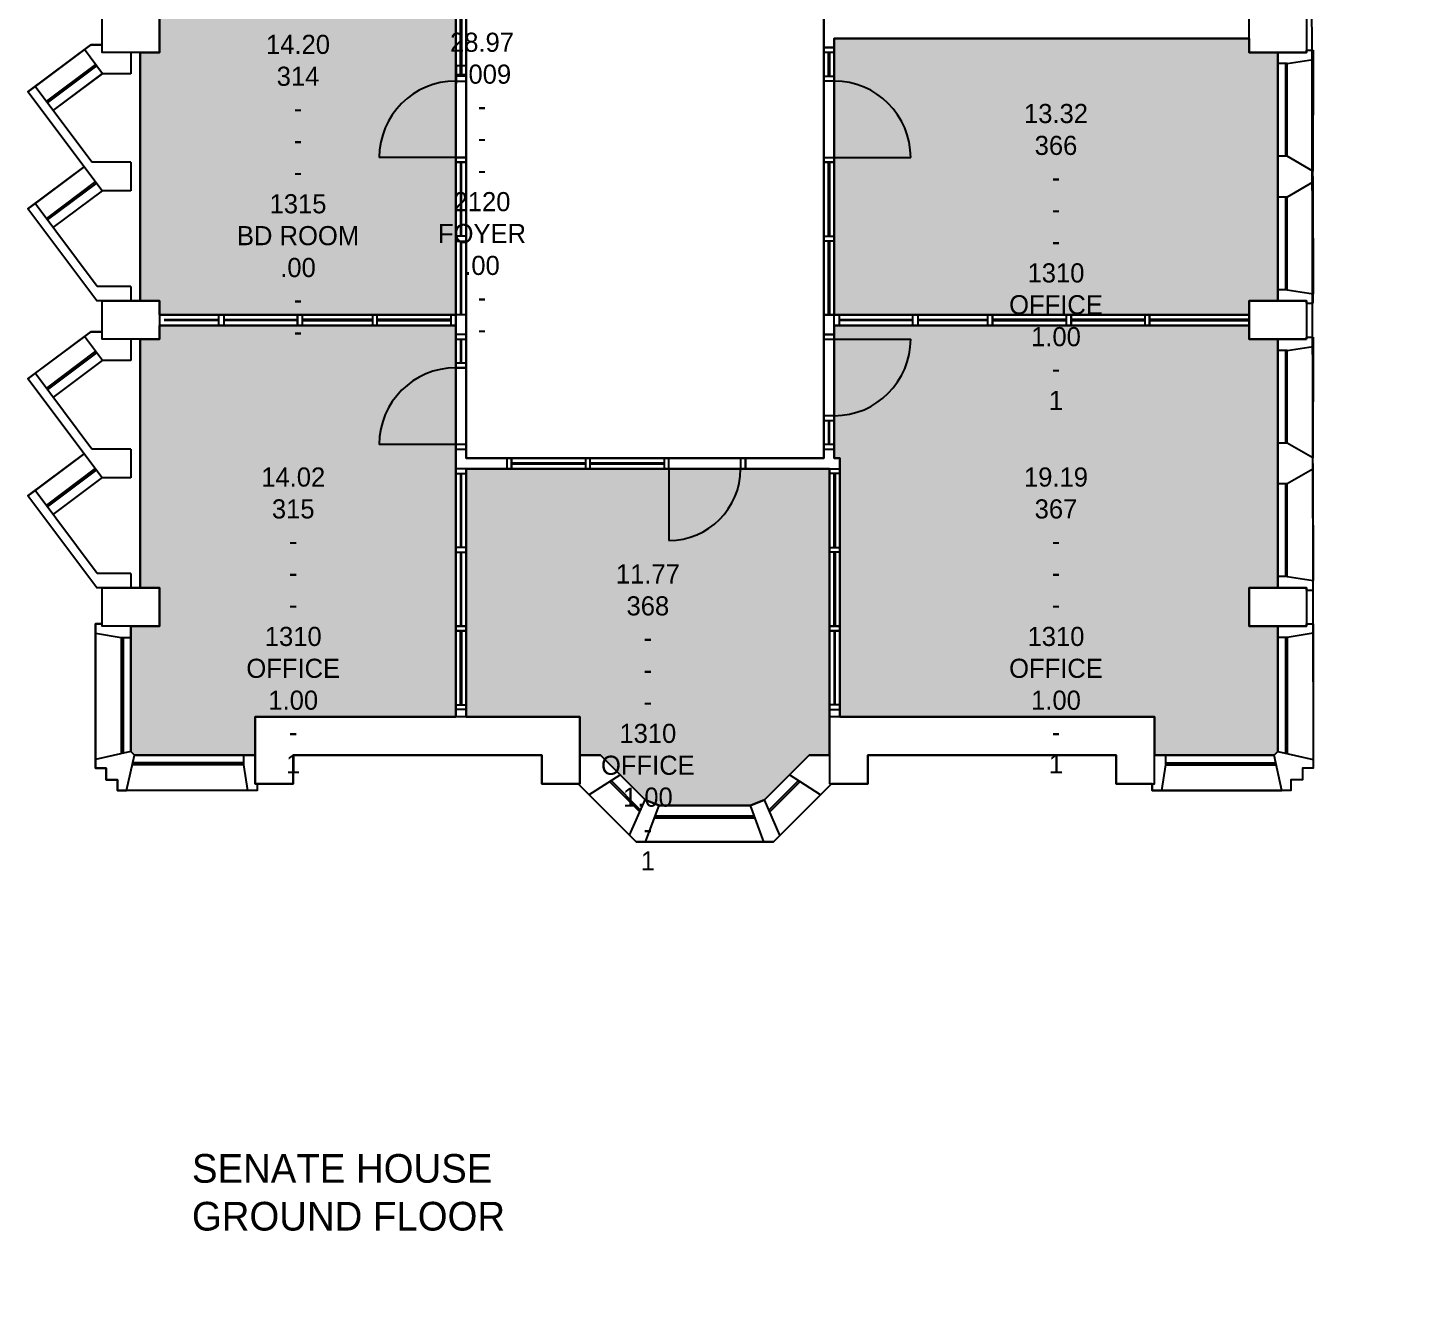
# Model space of a CAD drawing. Header units: millimetres. Extents: x -48614 to 110435, y -11020 to 74943.
# Drawn here: x -48603 to -33966, y -9509 to 3836 of the extents above; entities that cross this region are included whole.
import ezdxf

# ---------------------------------------------------------------- set-up
doc = ezdxf.new("R2010")
doc.units = ezdxf.units.MM
for name, color, linetype in [('COLUMNS_P5', 5, 'Continuous'), ('DR', 8, 'Continuous'), ('GROS$', 1, 'Continuous'), ('HL-TMP', 7, 'Continuous'), ('RM$', 5, 'Continuous'), ('RM$TXT', 5, 'Continuous'), ('TEXT', 2, 'Continuous'), ('WA', 6, 'Continuous'), ('WA_EXT', 7, 'Continuous'), ('WN', 4, 'Continuous')]:
    doc.layers.add(name, color=color, linetype=linetype)

msp = doc.modelspace()

# ---------------------------------------------------------------- hatches: boundary and pattern name
at = {"layer": 'HL-TMP', "true_color": 0xffff00}
h = msp.add_hatch(color=2, dxfattribs=at)
h.paths.add_polyline_path([(45472, 30581), (45172, 30581), (45172, 30736), (40782, 30736), (40782, 29416), (40782, 27836), (45172, 27836), (45172, 27981), (45472, 27981)], flags=0)
h.paths.add_polyline_path([(45372, 53226), (40782, 53226), (40782, 50416), (40782, 50336), (45372, 50336), (45372, 51581), (45172, 51581), (45172, 51981), (45372, 51981)], flags=0)
h.paths.add_polyline_path([(45372, 57581), (45172, 57581), (45172, 57726), (40782, 57726), (40782, 56416), (40782, 53336), (45372, 53336), (45372, 54581), (45172, 54581), (45172, 54981), (45372, 54981)], flags=0)
h.paths.add_polyline_path([(22872, -5409), (22772, -5409), (22772, -5019), (22872, -5019), (22872, -4793), (19412, -4793), (18362, -4793), (18362, -5563), (18362, -9499), (22762, -9499), (22762, -8419), (22772, -8419), (22772, -8019), (22872, -8019)], flags=0)
h.paths.add_polyline_path([(38062, 9871), (33772, 9871), (33772, 8081), (33472, 8081), (33472, 6981), (33772, 6981), (33772, 6581), (33473, 6581), (33473, 5336), (36875, 5336), (36875, 5226), (33473, 5226), (33473, 3981), (33772, 3981), (33772, 3581), (33473, 3581), (33473, 981), (33772, 981), (33772, 836), (38062, 836), (38062, 6188)], flags=0)
h.paths.add_polyline_path([(37907, -274), (37907, 726), (33772, 726), (33772, 581), (33472, 581), (33473, -2019), (33772, -2019), (33772, -2419), (33472, -2419), (33473, -3730), (33512, -3769), (34762, -3769), (34762, -3369), (37907, -3369)], flags=0)
h.paths.add_polyline_path([(40917, 726), (38997, 726), (38017, 726), (38017, -274), (38017, -3369), (38162, -3369), (38162, -3769), (38376, -3769), (38843, -4235), (38989, -4296), (39945, -4296), (40092, -4235), (40558, -3769), (40772, -3769), (40772, -3369), (40917, -3369), (40917, -1124)], flags=0)
h.paths.add_polyline_path([(45372, 581), (45172, 581), (45172, 726), (41027, 726), (41027, -1124), (41027, -3369), (44172, -3369), (44172, -3769), (45433, -3769), (45472, -3730), (45472, -2419), (45172, -2419), (45172, -2019), (45372, -2019)], flags=0)
h.paths.add_polyline_path([(45372, 21581), (45172, 21581), (45172, 21981), (45372, 21981), (45372, 23336), (45272, 23336), (45272, 23226), (43072, 23226), (43072, 23336), (45372, 23336), (45372, 24581), (45172, 24581), (45172, 24981), (45372, 24981), (45372, 27581), (45172, 27581), (45172, 27746), (40782, 27746), (40782, 11416), (40782, 836), (45172, 836), (45172, 981), (45372, 981), (45372, 3581), (45172, 3581), (45172, 3981), (45372, 3981), (45372, 5226), (43172, 5226), (43172, 5336), (45372, 5336), (45372, 6581), (45172, 6581), (45172, 6981), (45372, 6981), (45372, 9581), (45172, 9581), (45172, 9726), (43172, 9726), (43172, 9836), (45172, 9836), (45172, 9981), (45372, 9981), (45372, 12581), (45172, 12581), (45172, 12981), (45372, 12981), (45372, 14336), (45272, 14336), (45272, 14226), (43072, 14226), (43072, 14336), (45372, 14336), (45372, 15581), (45172, 15581), (45172, 15981), (45372, 15981), (45372, 18581), (45172, 18581), (45172, 18726), (43172, 18726), (43172, 18836), (45172, 18836), (45172, 18981), (45372, 18981)], flags=0)
h.paths.add_polyline_path([(38062, 15616), (38062, 15726), (33772, 15726), (33772, 12691), (38062, 12691)], flags=0)
h.paths.add_polyline_path([(38062, 18616), (38062, 18726), (33772, 18726), (33772, 18581), (33447, 18581), (33447, 15981), (33772, 15981), (33772, 15836), (38062, 15836)], flags=0)
h.paths.add_polyline_path([(38062, 21616), (38062, 21726), (33772, 21726), (33772, 21581), (33447, 21581), (33447, 18981), (33772, 18981), (33772, 18836), (38062, 18836)], flags=0)
h.paths.add_polyline_path([(6407, -5224), (5507, -5224), (3582, -5224), (3582, -9509), (6407, -9509)], flags=0)
h.paths.add_polyline_path([(-7083, 44171), (-4083, 44171), (-4083, 41191), (-5328, 41191), (-5328, 41681), (-7083, 41681)], flags=0)
h.paths.add_polyline_path([(4472, 52641), (4472, 52871), (2027, 52871), (2027, 47581), (2027, 41681), (2027, 41191), (3272, 41191), (3272, 41681), (3562, 41681), (3562, 44611), (4472, 44611), (4472, 47226), (3772, 47226), (3772, 46981), (3172, 46981), (3172, 47581), (3772, 47581), (3772, 47336), (4472, 47336)], flags=0)
h.paths.add_polyline_path([(6902, 44501), (3672, 44501), (3672, 41191), (6902, 41191), (6902, 42151)], flags=0)
h.paths.add_polyline_path([(38062, 62226), (33572, 62226), (33572, 60981), (33772, 60981), (33772, 60581), (33572, 60581), (33572, 59336), (33772, 59336), (36462, 59336), (38062, 59336), (38062, 60616)], flags=0)
h.paths.add_polyline_path([(38062, 63616), (38062, 64931), (34772, 64931), (34772, 65331), (33512, 65331), (33473, 65291), (33472, 63981), (33772, 63981), (33772, 63581), (33572, 63581), (33572, 62336), (38062, 62336)], flags=0)
h.paths.add_polyline_path([(-42888, 27666), (-47228, 27666), (-47228, 27581), (-47428, 27581), (-47428, 24981), (-47228, 24981), (-47228, 24891), (-42888, 24891), (-42888, 25881)], flags=0)
h.paths.add_polyline_path([(-42888, 23396), (-42888, 24801), (-47228, 24801), (-47228, 24581), (-47428, 24581), (-47428, 21981), (-47228, 21981), (-47228, 21889), (-42888, 21889)], flags=0)
h.paths.add_polyline_path([(-42888, 21710), (-42888, 21799), (-47228, 21799), (-47228, 21581), (-47428, 21581), (-47428, 18981), (-47228, 18981), (-47228, 18889), (-42888, 18889)], flags=0)
h.paths.add_polyline_path([(-42378, 16231), (-42378, 18799), (-47228, 18799), (-47228, 18581), (-47428, 18581), (-47428, 15981), (-47228, 15981), (-47228, 15581), (-47428, 15581), (-47428, 12981), (-47228, 12981), (-47228, 12826), (-42378, 12826)], flags=0)
h.paths.add_polyline_path([(-44128, 631), (-44128, 726), (-47228, 726), (-47228, 581), (-47428, 581), (-47428, -2019), (-47228, -2019), (-47228, -2419), (-47527, -2419), (-47527, -3730), (-47488, -3769), (-46228, -3769), (-46228, -3369), (-44128, -3369)], flags=0)
h.paths.add_polyline_path([(45372, 42581), (45172, 42581), (45172, 42981), (45372, 42981), (45372, 44226), (40782, 44226), (40782, 41416), (40782, 39836), (45172, 39836), (45172, 39981), (45372, 39981)], flags=0)
h.paths.add_polyline_path([(-42888, 54726), (-42938, 54726), (-42938, 56306), (-47428, 56306), (-47428, 54981), (-47228, 54981), (-47228, 54581), (-47428, 54581), (-47428, 51981), (-47228, 51981), (-47228, 51845), (-42888, 51845), (-42888, 53416)], flags=0)
h.paths.add_polyline_path([(-35828, 63981), (-35528, 63981), (-35528, 65291), (-35567, 65331), (-36828, 65331), (-36828, 64931), (-40118, 64931), (-40118, 63266), (-40118, 60836), (-35828, 60836), (-35828, 60981), (-35628, 60981), (-35628, 63581), (-35828, 63581)], flags=0)
h.paths.add_polyline_path([(-35628, 60581), (-35828, 60581), (-35828, 60726), (-40118, 60726), (-40118, 59416), (-40118, 57836), (-39218, 57836), (-35828, 57836), (-35828, 57981), (-35628, 57981)], flags=0)
h.paths.add_polyline_path([(-35628, 57581), (-35828, 57581), (-35828, 57726), (-39218, 57726), (-40118, 57726), (-40118, 54836), (-35828, 54836), (-35828, 54981), (-35628, 54981)], flags=0)
h.paths.add_polyline_path([(-35628, 54581), (-35828, 54581), (-35828, 54726), (-40168, 54726), (-40168, 53416), (-40168, 51836), (-35828, 51836), (-35828, 51981), (-35628, 51981)], flags=0)
h.paths.add_polyline_path([(-35628, 51581), (-35828, 51581), (-35828, 51726), (-40168, 51726), (-40168, 50416), (-40168, 48836), (-35828, 48836), (-35828, 48981), (-35628, 48981)], flags=0)
h.paths.add_polyline_path([(-37831, 48726), (-35828, 48726), (-35828, 48581), (-35669, 48581), (-35628, 48581), (-35628, 45981), (-35828, 45981), (-35828, 45836), (-38863, 45836), (-38863, 47018), (-37831, 47018)], flags=0)
h.paths.add_polyline_path([(-35528, 3581), (-35828, 3581), (-35828, 3726), (-40168, 3726), (-40168, 2431), (-40168, 836), (-35828, 836), (-35828, 981), (-35528, 981)], flags=0)
h.paths.add_polyline_path([(-35528, 581), (-35828, 581), (-35828, 726), (-40168, 726), (-40168, -569), (-40168, -664), (-40108, -664), (-40108, -3369), (-36818, -3369), (-36818, -3769), (-35567, -3769), (-35528, -3730), (-35528, -2419), (-35828, -2419), (-35828, -2019), (-35528, -2019)], flags=0)
h.paths.add_polyline_path([(-40218, -774), (-41948, -774), (-44018, -774), (-44018, -3369), (-42828, -3369), (-42828, -3769), (-42614, -3769), (-42147, -4235), (-42001, -4296), (-41045, -4296), (-40898, -4235), (-40432, -3769), (-40218, -3769)], flags=0)
h.paths.add_polyline_path([(-21490, 9871), (-23328, 9871), (-23328, 9501), (-23728, 9501), (-23728, 9871), (-25118, 9871), (-25118, 8481), (-24828, 8481), (-24828, 8081), (-24818, 8081), (-24818, 6826), (-21490, 6826)], flags=0)
h.paths.add_polyline_path([(-21490, 6736), (-24818, 6736), (-24818, 3836), (-21490, 3836)], flags=0)
h.paths.add_polyline_path([(-20593, 3726), (-24818, 3726), (-24818, 2481), (-24828, 2481), (-24828, 691), (-20593, 691), (-20593, 1568)], flags=0)
h.paths.add_polyline_path([(-20573, 581), (-24818, 581), (-24818, -519), (-24828, -519), (-24828, -2174), (-21428, -2174), (-20573, -2174)], flags=0)
h.paths.add_polyline_path([(-20573, -5264), (-21428, -5264), (-24818, -5264), (-24818, -9509), (-20728, -9509), (-20573, -9509)], flags=0)
h.paths.add_polyline_path([(-11628, 8436), (-13278, 8436), (-14328, 8436), (-14328, 3196), (-13390, 3196), (-11628, 3196)], flags=0)
h.paths.add_polyline_path([(-8978, 7538), (-8608, 7538), (-8608, 8436), (-8742, 8436), (-8742, 8440), (-9578, 8440), (-11428, 8440), (-11428, 3196), (-8978, 3196)], flags=0)
h.paths.add_polyline_path([(-2583, -6569), (-4623, -6569), (-4623, -6629), (-5473, -6629), (-5473, -9509), (-2583, -9509)], flags=0)
h.paths.add_polyline_path([(12362, 2976), (11137, 2976), (9587, 2976), (9587, 2266), (9327, 2266), (9327, 2976), (6582, 2976), (6582, -2219), (12362, -2219)], flags=0)
h.paths.add_polyline_path([(10882, 5657), (11151, 5657), (11151, 7029), (11110, 7029), (11110, 7077), (8815, 7077), (8815, 7029), (8773, 7029), (8773, 5657), (9042, 5657), (9042, 5257), (8482, 5257), (8482, 5657), (8751, 5657), (8751, 7029), (8710, 7029), (8710, 7077), (6412, 7077), (6412, 5657), (6642, 5657), (6642, 5257), (6582, 5257), (6582, 3196), (11137, 3196), (12582, 3196), (16012, 3196), (16012, 4081), (17162, 4081), (17162, 5081), (17162, 5276), (17862, 5276), (17862, 7077), (16015, 7077), (16015, 7029), (15973, 7029), (15973, 5657), (16242, 5657), (16242, 5257), (15682, 5257), (15682, 5657), (15951, 5657), (15951, 7029), (15910, 7029), (15910, 7077), (13615, 7077), (13615, 7029), (13573, 7029), (13573, 5657), (13842, 5657), (13842, 5257), (13282, 5257), (13282, 5657), (13551, 5657), (13551, 7029), (13510, 7029), (13510, 7077), (11215, 7077), (11215, 7029), (11173, 7029), (11173, 5657), (11442, 5657), (11442, 5257), (10882, 5257)], flags=0)
h.paths.add_polyline_path([(-42888, 47416), (-42888, 51735), (-47228, 51735), (-47228, 51581), (-47428, 51581), (-47428, 48981), (-47228, 48981), (-47228, 48581), (-47428, 48581), (-47428, 45981), (-47228, 45981), (-47228, 45581), (-47428, 45581), (-47428, 44336), (-42888, 44336)], flags=0)
h.paths.add_polyline_path([(-42888, 44226), (-47428, 44226), (-47428, 42981), (-47228, 42981), (-47228, 42581), (-47428, 42581), (-47428, 41336), (-42888, 41336), (-42888, 41451)], flags=0)
h.paths.add_polyline_path([(17147, 54781), (16125, 54781), (12672, 54781), (12672, 53581), (12772, 53581), (12772, 52981), (12672, 52981), (12672, 47581), (12772, 47581), (12772, 46981), (12672, 46981), (12672, 44481), (17147, 44481), (17147, 48141), (15112, 48141), (15112, 48231), (16547, 48231), (16547, 51731), (15112, 51731), (15112, 51821), (17147, 51821)], flags=0)
h.paths.add_polyline_path([(17147, 43683), (17147, 44391), (12672, 44391), (12672, 41171), (17147, 41171)], flags=0)
h.paths.add_polyline_path([(22772, 47241), (18622, 47241), (18622, 41680), (18622, 41261), (22772, 41261)], flags=0)
h.paths.add_polyline_path([(22772, 50081), (18527, 50081), (18527, 47456), (22772, 47456)], flags=0)
h.paths.add_polyline_path([(22772, 54666), (18527, 54666), (18527, 53689), (18527, 50171), (22772, 50171)], flags=0)
h.paths.add_polyline_path([(18437, 57581), (12672, 57581), (12672, 54896), (16125, 54896), (17147, 54896), (17147, 55886), (18322, 55886), (18437, 55886)], flags=0)
h.paths.add_polyline_path([(38062, 54616), (38062, 54726), (33772, 54726), (33772, 54581), (33572, 54581), (33572, 51981), (33772, 51981), (33772, 51581), (33572, 51581), (33572, 48981), (33772, 48981), (33772, 48581), (33572, 48581), (33572, 45981), (33772, 45981), (33772, 45836), (38062, 45836)], flags=0)
at = {"layer": 'HL-TMP', "true_color": 0xffcc00}
h = msp.add_hatch(color=40, dxfattribs=at)
h.paths.add_polyline_path([(38062, 33646), (38062, 33726), (33772, 33726), (33772, 33581), (33447, 33581), (33447, 30981), (33772, 30981), (33772, 30836), (38062, 30836)], flags=0)
h.paths.add_polyline_path([(-44128, 3331), (-44128, 5171), (-47428, 5171), (-47428, 3981), (-47228, 3981), (-47228, 3581), (-47428, 3581), (-47428, 981), (-47228, 981), (-47228, 836), (-44128, 836)], flags=0)
h.paths.add_polyline_path([(-35923, 29981), (-35503, 29981), (-35503, 30581), (-35828, 30581), (-35828, 30666), (-40078, 30666), (-40078, 21896), (-35828, 21896), (-35828, 21981), (-35503, 21981), (-35503, 22581), (-35923, 22581)], flags=0)
h.paths.add_polyline_path([(-42938, 64931), (-46228, 64931), (-46228, 65331), (-46346, 65331), (-47488, 65331), (-47527, 65291), (-47527, 63981), (-47228, 63981), (-47228, 63581), (-47428, 63581), (-47428, 60981), (-47228, 60981), (-47228, 60581), (-47428, 60581), (-47428, 57981), (-47228, 57981), (-47228, 57581), (-47428, 57581), (-47428, 56416), (-42938, 56416)], flags=0)
h.paths.add_polyline_path([(-17677, 9236), (-17063, 9236), (-17063, 9466), (-14878, 9466), (-14878, 9386), (-14728, 9386), (-14728, 9236), (-14418, 9236), (-14418, 3196), (-17677, 3196), (-17677, 4516), (-17677, 7386)], flags=0)
at = {"layer": 'HL-TMP', "true_color": 0x333333}
h = msp.add_hatch(color=250, dxfattribs=at)
h.paths.add_polyline_path([(-25128, 27581), (-25228, 27581), (-25228, 27981), (-25128, 27981), (-25128, 30581), (-25228, 30581), (-25228, 30981), (-24953, 30981), (-24953, 33581), (-25228, 33581), (-25228, 33981), (-25128, 33981), (-25128, 36581), (-26428, 36581), (-26428, 34598), (-26328, 34598), (-26328, 34198), (-26611, 33915), (-26681, 33986), (-27483, 33184), (-27412, 33114), (-27695, 32831), (-28095, 32831), (-28095, 32931), (-29261, 32931), (-29261, 32774), (-29313, 31774), (-29319, 31716), (-29478, 30724), (-29524, 30557), (-29560, 30567), (-29618, 30581), (-30010, 29263), (-30095, 29044), (-30765, 27671), (-31578, 27671), (-35228, 27671), (-35228, 27581), (-35303, 27581), (-35303, 24981), (-35228, 24981), (-35228, 24581), (-35403, 24581), (-35403, 21981), (-35228, 21981), (-35228, 21581), (-35303, 21581), (-35303, 18981), (-35228, 18981), (-35228, 18863), (-32863, 18863), (-32791, 18936), (-32439, 18936), (-32439, 18891), (-31993, 18891), (-31993, 18916), (-28563, 18916), (-28563, 18891), (-28117, 18891), (-28117, 18936), (-27765, 18936), (-27692, 18863), (-25228, 18863), (-25228, 18981), (-25128, 18981), (-25128, 21581), (-25228, 21581), (-25228, 21981), (-25128, 21981), (-25128, 24581), (-25228, 24581), (-25228, 24981), (-25128, 24981)], flags=0)
h.paths.add_polyline_path([(18272, -5493), (18272, -4703), (19322, -4703), (22872, -4703), (22872, -2419), (22772, -2419), (22772, -1976), (22772, -1886), (22772, -519), (22772, 581), (22772, 947), (22764, 4455), (22762, 5081), (22762, 5459), (22762, 8081), (22772, 8081), (22772, 8511), (21492, 8511), (21492, 8381), (21272, 8381), (21272, 9756), (17912, 9756), (17912, 5226), (17212, 5226), (17212, 5081), (17212, 3086), (15722, 3086), (15722, -3094), (15272, -3094), (12362, -3094), (9327, -3094), (3582, -3094), (3582, -3982), (4783, -3982), (4783, -5174), (5507, -5174), (6517, -5174), (6517, -9509), (18272, -9509)], flags=0)
h.paths.add_polyline_path([(1917, 52871), (1917, 52981), (1917, 54726), (-3973, 54726), (-3973, 52981), (-4408, 52981), (-4408, 44281), (-3973, 44281), (-3973, 41081), (1917, 41081)], flags=0)
h.paths.add_polyline_path([(12172, 53581), (12562, 53581), (12562, 54781), (11022, 54781), (7932, 54781), (5172, 54781), (5172, 55001), (5172, 57581), (5027, 57581), (5027, 56976), (5027, 56371), (3650, 56371), (2272, 56371), (2272, 54726), (2027, 54726), (2027, 52981), (3172, 52981), (3172, 53581), (3772, 53581), (3772, 52981), (4582, 52981), (4582, 52641), (4582, 44611), (7012, 44611), (7012, 42151), (7012, 41191), (8537, 41191), (8537, 49351), (7562, 49351), (7562, 52981), (12172, 52981)], flags=0)
h.paths.add_polyline_path([(-42888, 6716), (-47228, 6716), (-47228, 6581), (-47428, 6581), (-47428, 5281), (-44128, 5281), (-44128, 5396), (-44018, 5396), (-44018, 3331), (-44018, 631), (-44018, -664), (-41948, -664), (-40278, -664), (-40278, -569), (-40278, 2431), (-40278, 5381), (-42580, 5381), (-42888, 5381)], flags=0)
h.paths.add_polyline_path([(45417, 39581), (45172, 39581), (45172, 39726), (40672, 39726), (40672, 41081), (38172, 41081), (38062, 41081), (33772, 41081), (33172, 41081), (31772, 41081), (30172, 41081), (26272, 41081), (24497, 41081), (24497, 36981), (24672, 36981), (24672, 36691), (27922, 36691), (27922, 36981), (28522, 36981), (28522, 36691), (30734, 36691), (31772, 36691), (31772, 36981), (32172, 36981), (32172, 36836), (33172, 36836), (33172, 36981), (38172, 36981), (43472, 36981), (45172, 36981), (45172, 37431), (45417, 37431)], flags=0)
h.paths.add_polyline_path([(54472, 39951), (55615, 40617), (55615, 42327), (55615, 42597), (56378, 43042), (54357, 46511), (51587, 46511), (47550, 39581), (45527, 39581), (45527, 37431), (45772, 37431), (45772, 36981), (47550, 36981), (51587, 30051), (54357, 30051), (56378, 33520), (55615, 33965), (55615, 35635), (55615, 35945), (54472, 36610)], flags=0)
h.paths.add_polyline_path([(12272, 33581), (12272, 33981), (12872, 33981), (12872, 36581), (12272, 36581), (12272, 37181), (9672, 37181), (9672, 36581), (9272, 36581), (9272, 37181), (6672, 37181), (6672, 36581), (6372, 36581), (6372, 30731), (572, 30731), (572, 31465), (962, 31532), (730, 32891), (572, 32864), (572, 33681), (572, 34498), (572, 35896), (572, 36581), (272, 36581), (272, 37181), (-2328, 37181), (-2328, 36581), (-2628, 36581), (-2628, 35896), (-3017, 35830), (-2785, 34471), (-2785, 34471), (-2628, 34498), (-2628, 32864), (-2628, 31465), (-2628, 30731), (-8428, 30731), (-8428, 36581), (-14328, 36581), (-14328, 33981), (-14328, 27581), (-14583, 27581), (-14583, 24981), (-14328, 24981), (-14328, 24581), (-14583, 24581), (-14583, 21981), (-14328, 21981), (-14328, 21581), (-14583, 21581), (-14583, 18981), (-14328, 18981), (-14328, 18581), (-14583, 18581), (-14583, 15981), (-14328, 15981), (-14328, 15581), (-14583, 15581), (-14583, 12981), (-14328, 12981), (-14328, 12581), (-14928, 12581), (-14928, 12726), (-24628, 12726), (-24628, 12581), (-25228, 12581), (-25228, 12581), (-26503, 12581), (-26503, 9981), (-26328, 9981), (-21428, 9981), (-21428, 9871), (-21478, 9871), (-21478, 6826), (-21428, 6826), (-21428, 6736), (-21478, 6736), (-21478, 3836), (-20483, 3836), (-20483, 3116), (-17728, 3116), (-17728, 3196), (-17728, 10036), (-14328, 10036), (-14328, 8601), (-13278, 8601), (-13278, 8746), (-11998, 8746), (-11998, 8601), (-11058, 8601), (-11058, 8746), (-9578, 8746), (-9578, 8536), (-8528, 8536), (-8528, 7448), (-8478, 7448), (-8478, 5916), (-8528, 5916), (-8528, 5578), (-8478, 5578), (-8478, 4678), (-8528, 4678), (-8528, 4478), (-8478, 4478), (-8478, 3578), (-8528, 3578), (-8528, 3196), (-8418, 3196), (-5258, 3196), (-2378, 3196), (-2378, 3116), (322, 3116), (322, 3196), (3202, 3196), (3202, 3116), (6362, 3116), (6362, 7152), (17862, 7152), (17862, 9781), (15692, 9781), (15692, 9381), (15272, 9381), (15272, 9981), (12872, 9981), (12872, 9581), (12672, 9581), (12672, 9381), (12272, 9381), (12272, 9981), (9672, 9981), (9672, 9381), (9272, 9381), (9272, 9981), (6672, 9981), (6672, 9381), (6272, 9381), (6272, 9981), (3672, 9981), (3672, 9381), (3272, 9381), (3272, 9981), (672, 9981), (672, 9381), (272, 9381), (272, 9981), (-2328, 9981), (-2328, 9381), (-2728, 9381), (-2728, 9981), (-5328, 9981), (-5328, 9381), (-5728, 9381), (-5728, 9981), (-8328, 9981), (-8328, 9381), (-8728, 9381), (-8728, 9981), (-11328, 9981), (-11328, 9381), (-11728, 9381), (-11728, 9981), (15692, 9981), (15692, 9781), (17862, 9781), (21272, 9781), (21272, 9981), (21852, 9981), (23322, 9981), (24347, 9981), (24347, 12581), (24272, 12581), (24272, 12756), (23172, 12756), (23172, 12581), (22572, 12581), (22572, 12981), (23172, 12981), (23172, 12806), (24272, 12806), (24272, 12981), (24697, 12981), (24697, 12806), (26327, 12806), (26327, 13066), (26413, 13157), (26745, 13054), (26753, 13046), (27066, 13377), (26968, 13743), (27056, 13837), (27176, 13837), (27332, 13491), (27992, 13491), (28148, 13837), (28296, 13837), (28452, 13491), (29112, 13491), (29268, 13837), (29389, 13837), (29477, 13743), (29379, 13377), (29687, 13050), (29691, 13046), (29700, 13054), (30031, 13157), (30117, 13066), (30117, 12806), (31747, 12806), (31747, 12981), (32172, 12981), (32172, 12766), (33172, 12766), (33172, 15581), (22572, 15581), (22572, 15981), (22872, 15981), (22872, 18581), (22572, 18581), (22572, 18981), (22872, 18981), (22872, 21581), (22572, 21581), (22572, 21981), (22847, 21981), (22847, 24581), (15532, 24581), (15532, 33836), (12872, 33836), (12872, 33581), (12272, 33581), (12272, 30981), (12872, 30981), (12872, 30581), (12272, 30581), (12272, 27981), (12872, 27981), (12872, 27581), (12272, 27581), (12272, 24981), (12872, 24981), (12872, 24581), (12272, 24581), (12272, 21981), (12872, 21981), (12872, 21581), (12272, 21581), (12272, 18981), (12872, 18981), (12872, 18581), (12272, 18581), (12272, 15981), (12872, 15981), (12872, 15581), (12272, 15581), (12272, 12981), (12872, 12981), (12872, 12581), (12272, 12581)], flags=0)
h.paths.add_polyline_path([(322, 3071), (-2378, 3071), (-2378, 841), (-2378, -1759), (-2378, -3054), (322, -3054), (322, -359)], flags=0)
h.paths.add_polyline_path([(12272, 33581), (12272, 33981), (12872, 33981), (12872, 36581), (12272, 36581), (12272, 37181), (9672, 37181), (9672, 36581), (9272, 36581), (9272, 37181), (6672, 37181), (6672, 36581), (6372, 36581), (6372, 30731), (572, 30731), (572, 31465), (962, 31532), (730, 32891), (572, 32864), (572, 33681), (572, 34498), (572, 35896), (572, 36581), (272, 36581), (272, 37181), (-2328, 37181), (-2328, 36581), (-2628, 36581), (-2628, 35896), (-3017, 35830), (-2785, 34471), (-2785, 34471), (-2628, 34498), (-2628, 32864), (-2628, 31465), (-2628, 30731), (-8428, 30731), (-8428, 36581), (-14328, 36581), (-14328, 33981), (-14328, 27581), (-14583, 27581), (-14583, 24981), (-14328, 24981), (-14328, 24581), (-14583, 24581), (-14583, 21981), (-14328, 21981), (-14328, 21581), (-14583, 21581), (-14583, 18981), (-14328, 18981), (-14328, 18581), (-14583, 18581), (-14583, 15981), (-14328, 15981), (-14328, 15581), (-14583, 15581), (-14583, 12981), (-14328, 12981), (-14328, 12581), (-14928, 12581), (-14928, 12726), (-24628, 12726), (-24628, 12581), (-25228, 12581), (-25228, 12581), (-26503, 12581), (-26503, 9981), (-26328, 9981), (-21428, 9981), (-21428, 9871), (-21478, 9871), (-21478, 6826), (-21428, 6826), (-21428, 6736), (-21478, 6736), (-21478, 3836), (-20483, 3836), (-20483, 3116), (-17728, 3116), (-17728, 3196), (-17728, 10036), (-14328, 10036), (-14328, 8601), (-13278, 8601), (-13278, 8746), (-11998, 8746), (-11998, 8601), (-11058, 8601), (-11058, 8746), (-9578, 8746), (-9578, 8536), (-8528, 8536), (-8528, 7448), (-8478, 7448), (-8478, 5916), (-8528, 5916), (-8528, 5578), (-8478, 5578), (-8478, 4678), (-8528, 4678), (-8528, 4478), (-8478, 4478), (-8478, 3578), (-8528, 3578), (-8528, 3196), (-8418, 3196), (-5258, 3196), (-2378, 3196), (-2378, 3116), (322, 3116), (322, 3196), (3202, 3196), (3202, 3116), (6362, 3116), (6362, 7152), (17862, 7152), (17862, 9781), (15692, 9781), (15692, 9381), (15272, 9381), (15272, 9981), (12872, 9981), (12872, 9581), (12672, 9581), (12672, 9381), (12272, 9381), (12272, 9981), (9672, 9981), (9672, 9381), (9272, 9381), (9272, 9981), (6672, 9981), (6672, 9381), (6272, 9381), (6272, 9981), (3672, 9981), (3672, 9381), (3272, 9381), (3272, 9981), (672, 9981), (672, 9381), (272, 9381), (272, 9981), (-2328, 9981), (-2328, 9381), (-2728, 9381), (-2728, 9981), (-5328, 9981), (-5328, 9381), (-5728, 9381), (-5728, 9981), (-8328, 9981), (-8328, 9381), (-8728, 9381), (-8728, 9981), (-11328, 9981), (-11328, 9381), (-11728, 9381), (-11728, 9981), (15692, 9981), (15692, 9781), (17862, 9781), (21272, 9781), (21272, 9981), (21852, 9981), (23322, 9981), (24347, 9981), (24347, 12581), (24272, 12581), (24272, 12756), (23172, 12756), (23172, 12581), (22572, 12581), (22572, 12981), (23172, 12981), (23172, 12806), (24272, 12806), (24272, 12981), (24697, 12981), (24697, 12806), (26327, 12806), (26327, 13066), (26413, 13157), (26745, 13054), (26753, 13046), (27066, 13377), (26968, 13743), (27056, 13837), (27176, 13837), (27332, 13491), (27992, 13491), (28148, 13837), (28296, 13837), (28452, 13491), (29112, 13491), (29268, 13837), (29389, 13837), (29477, 13743), (29379, 13377), (29687, 13050), (29691, 13046), (29700, 13054), (30031, 13157), (30117, 13066), (30117, 12806), (31747, 12806), (31747, 12981), (32172, 12981), (32172, 12766), (33172, 12766), (33172, 15581), (22572, 15581), (22572, 15981), (22872, 15981), (22872, 18581), (22572, 18581), (22572, 18981), (22872, 18981), (22872, 21581), (22572, 21581), (22572, 21981), (22847, 21981), (22847, 24581), (15532, 24581), (15532, 33836), (12872, 33836), (12872, 33581), (12272, 33581), (12272, 30981), (12872, 30981), (12872, 30581), (12272, 30581), (12272, 27981), (12872, 27981), (12872, 27581), (12272, 27581), (12272, 24981), (12872, 24981), (12872, 24581), (12272, 24581), (12272, 21981), (12872, 21981), (12872, 21581), (12272, 21581), (12272, 18981), (12872, 18981), (12872, 18581), (12272, 18581), (12272, 15981), (12872, 15981), (12872, 15581), (12272, 15581), (12272, 12981), (12872, 12981), (12872, 12581), (12272, 12581)], flags=0)
h.paths.add_polyline_path([(54472, 39951), (55615, 40617), (55615, 42327), (55615, 42597), (56378, 43042), (54357, 46511), (51587, 46511), (47550, 39581), (45527, 39581), (45527, 37431), (45772, 37431), (45772, 36981), (47550, 36981), (51587, 30051), (54357, 30051), (56378, 33520), (55615, 33965), (55615, 35635), (55615, 35945), (54472, 36610)], flags=0)
h.paths.add_polyline_path([(-2583, -5289), (-4188, -5289), (-5148, -5289), (-5148, -3094), (-8638, -3094), (-8638, 2266), (-14418, 2266), (-14418, 206), (-13198, 206), (-13198, 416), (-11383, 416), (-11383, -3094), (-11643, -3094), (-13138, -3094), (-13138, -1629), (-13138, 51), (-14418, 51), (-14418, -3094), (-17728, -3094), (-17728, -1749), (-17728, 3071), (-20483, 3071), (-20483, 1568), (-20483, 691), (-20483, -2264), (-21428, -2264), (-24828, -2264), (-24828, -5174), (-21428, -5174), (-20483, -5174), (-20483, -9509), (-17728, -9509), (-17728, -9299), (-17328, -9299), (-17328, -9509), (-5573, -9509), (-5573, -6519), (-5473, -6519), (-2583, -6519)], flags=0)
h.paths.add_polyline_path([(-42888, 6716), (-47228, 6716), (-47228, 6581), (-47428, 6581), (-47428, 5281), (-44128, 5281), (-44128, 5396), (-44018, 5396), (-44018, 3331), (-44018, 631), (-44018, -664), (-41948, -664), (-40278, -664), (-40278, -569), (-40278, 2431), (-40278, 5381), (-42580, 5381), (-42888, 5381)], flags=0)

# ---------------------------------------------------------------- linework, layer by layer
at = {"layer": 'COLUMNS_P5', "linetype": 'Continuous', "lineweight": -3}
for points in [[(-47228, 3581), (-47828, 3581), (-47828, 3981), (-47228, 3981)], [(-35828, 3581), (-35828, 3981), (-35228, 3981), (-35228, 3581)], [(-47228, 581), (-47828, 581), (-47828, 981), (-47228, 981)], [(-35228, 581), (-35828, 581), (-35828, 981), (-35228, 981)], [(-47228, -2019), (-47228, -2419), (-47828, -2419), (-47828, -2019)], [(-35828, -2419), (-35828, -2019), (-35228, -2019), (-35228, -2419)], [(-45828, -3769), (-43228, -3769), (-43228, -4069), (-42828, -4069), (-42828, -3369), (-46228, -3369), (-46228, -4069), (-45828, -4069)], [(-40218, -4069), (-39818, -4069), (-39818, -3769), (-37218, -3769), (-37218, -4069), (-36818, -4069), (-36818, -3369), (-40218, -3369)]]:
    msp.add_lwpolyline(points, close=True, dxfattribs=at)
at = {"layer": 'DR', "linetype": 'Continuous'}
for p, q in [((-40278, 3581), (-40278, 3631)), ((-40278, 3631), (-40168, 3631)), ((-40278, 3581), (-40278, 3331)), ((-40168, 3581), (-40278, 3581)), ((-40228, 3331), (-40228, 3581)), ((-40218, 3581), (-40218, 3331)), ((-40168, 3631), (-40168, 3581)), ((-40168, 3331), (-40168, 3581)), ((-44018, 3331), (-44128, 3331)), ((-44128, 3331), (-44128, 3281)), ((-44128, 3281), (-44018, 3281)), ((-44018, 3281), (-44018, 3331)), ((-40278, 3281), (-40278, 3331)), ((-40278, 3331), (-40168, 3331)), ((-40168, 3281), (-40278, 3281)), ((-40168, 3331), (-40168, 3281)), ((-44018, 2481), (-44128, 2481)), ((-44128, 2481), (-44128, 2431)), ((-44128, 2481), (-44128, 2431)), ((-44018, 2481), (-44128, 2481)), ((-44128, 2431), (-44018, 2431)), ((-44018, 2431), (-44018, 2481)), ((-44018, 2431), (-44018, 2481)), ((-40278, 2481), (-40168, 2481)), ((-40278, 2431), (-40278, 2481)), ((-40278, 2431), (-40278, 2481)), ((-40278, 2481), (-40168, 2481)), ((-40278, 2481), (-40168, 2481)), ((-40278, 2431), (-40278, 2481)), ((-40168, 2431), (-40278, 2431)), ((-40168, 2481), (-40168, 2431)), ((-40168, 2481), (-40168, 2431)), ((-40168, 2481), (-40168, 2431)), ((-44018, 631), (-44128, 631)), ((-44128, 631), (-44128, 581)), ((-44018, 581), (-44018, 631)), ((-40278, 631), (-40278, 581)), ((-40168, 631), (-40278, 631)), ((-40168, 581), (-40168, 631)), ((-44128, 331), (-44128, 581)), ((-44128, 581), (-44018, 581)), ((-44078, 581), (-44078, 331)), ((-44068, 331), (-44068, 581)), ((-44018, 581), (-44018, 331)), ((-40278, 581), (-40168, 581)), ((-44018, 331), (-44128, 331)), ((-44128, 331), (-44128, 281)), ((-44018, 281), (-44018, 331)), ((-44128, 281), (-44018, 281)), ((-40278, -219), (-40278, -269)), ((-40168, -219), (-40278, -219)), ((-40278, -519), (-40278, -269)), ((-40278, -269), (-40168, -269)), ((-40228, -269), (-40228, -519)), ((-40218, -519), (-40218, -269)), ((-40168, -269), (-40168, -219)), ((-40168, -269), (-40168, -519)), ((-44128, -519), (-44128, -569)), ((-44018, -519), (-44128, -519)), ((-44128, -569), (-44018, -569)), ((-44018, -569), (-44018, -519)), ((-40278, -519), (-40278, -569)), ((-40168, -519), (-40278, -519)), ((-40278, -569), (-40168, -569)), ((-40168, -569), (-40168, -519)), ((-41898, -664), (-41948, -664)), ((-41948, -664), (-41948, -774)), ((-41898, -774), (-41898, -664)), ((-41098, -664), (-41148, -664)), ((-41148, -664), (-41148, -774)), ((-41098, -774), (-41098, -664)), ((-41948, -774), (-41898, -774)), ((-41148, -774), (-41098, -774))]:
    msp.add_line(p, q, dxfattribs=at)
at = {"layer": 'DR'}
for p, q in [((-44128, 2481), (-44928, 2481)), ((-40168, 2481), (-39368, 2481)), ((-40168, 581), (-39368, 581)), ((-44128, -519), (-44928, -519)), ((-41898, -774), (-41898, -1524))]:
    msp.add_line(p, q, dxfattribs=at)
for centre, radius, start, end in [((-44128, 2481), 800, 90, 180), ((-40168, 2481), 800, 0, 90), ((-40168, 581), 800, 270, 0), ((-44128, -519), 800, 90, 180), ((-41898, -774), 750, 270, 0)]:
    msp.add_arc(centre, radius, start, end, dxfattribs=at)
at = {"layer": 'GROS$', "linetype": 'Continuous', "flags": 128}
msp.add_lwpolyline([(-35182, 8130), (-35158, -3860), (-35158, -3907), (-35269, -3907), (-35269, -4028), (-35390, -4028), (-35390, -4139), (-36841, -4139), (-36841, -4069), (-37218, -4069), (-37218, -3769), (-39818, -3769), (-39818, -4069), (-40197, -4069), (-40805, -4677), (-42240, -4677), (-42848, -4069), (-43228, -4069), (-43228, -3769), (-45828, -3769), (-45828, -4069), (-46204, -4069), (-46204, -4139), (-47665, -4139), (-47665, -4028), (-47786, -4028), (-47786, -3907), (-47898, -3907), (-47898, -2396), (-47828, -2396), (-47828, -2019), (-47883, -2019), (-48603, -1056), (-48016, -617), (-48603, 168), (-47947, 658), (-47828, 658), (-47828, 981), (-47883, 981), (-48603, 1944), (-48016, 2383), (-48603, 3168), (-47947, 3658), (-47828, 3658), (-47828, 3981)], dxfattribs=at)
at = {"layer": 'GROS$'}
for points in [[(-40278, 5381), (-40278, 3631), (-40168, 3631), (-40168, 3726), (-35828, 3726), (-35828, 3581), (-35528, 3581), (-35528, 981), (-35828, 981), (-35828, 836), (-40168, 836), (-40168, 3631), (-40278, 3631), (-40278, 631), (-40168, 631), (-40168, 726), (-35828, 726), (-35828, 581), (-35528, 581), (-35528, -2019), (-35828, -2019), (-35828, -2419), (-35528, -2419), (-35528, -3730), (-35567, -3769), (-36818, -3769), (-36818, -3369), (-40108, -3369), (-40108, -664), (-40168, -664), (-40168, 631), (-40278, 631), (-40278, -664), (-41098, -664), (-41098, -774), (-40218, -774), (-40218, -3769), (-40432, -3769), (-40898, -4235), (-41045, -4296), (-42001, -4296), (-42147, -4235), (-42614, -3769), (-42828, -3769), (-42828, -3369), (-44018, -3369), (-44018, -774), (-41098, -774), (-41098, -664), (-44018, -664), (-44018, 281), (-44128, 281), (-44128, -3369), (-46228, -3369), (-46228, -3769), (-47488, -3769), (-47527, -3730), (-47527, -2419), (-47228, -2419), (-47228, -2019), (-47228, -2019), (-47428, -2019), (-47428, 581), (-47228, 581), (-47228, 726), (-44128, 726), (-44128, 281), (-44018, 281), (-44018, 2481), (-44128, 2481), (-44128, 836), (-47228, 836), (-47228, 981), (-47428, 981), (-47428, 3581), (-47228, 3581), (-47228, 3981)], [(-44128, 5171), (-44128, 2481), (-44018, 2481), (-44018, 5396)]]:
    msp.add_lwpolyline(points, dxfattribs=at)
at = {"layer": 'RM$'}
for points in [[(-42888, 6716), (-47228, 6716), (-47228, 6581), (-47428, 6581), (-47428, 5281), (-44128, 5281), (-44128, 5396), (-44018, 5396), (-44018, 3331), (-44018, 631), (-44018, -664), (-41948, -664), (-40278, -664), (-40278, -569), (-40278, 2431), (-40278, 5381), (-42580, 5381), (-42888, 5381)], [(-44128, 3331), (-44128, 5171), (-47428, 5171), (-47428, 3981), (-47228, 3981), (-47228, 3581), (-47428, 3581), (-47428, 981), (-47228, 981), (-47228, 836), (-44128, 836)], [(-35528, 3581), (-35828, 3581), (-35828, 3726), (-40168, 3726), (-40168, 2431), (-40168, 836), (-35828, 836), (-35828, 981), (-35528, 981)], [(-44128, 631), (-44128, 726), (-47228, 726), (-47228, 581), (-47428, 581), (-47428, -2019), (-47228, -2019), (-47228, -2419), (-47527, -2419), (-47527, -3730), (-47488, -3769), (-46228, -3769), (-46228, -3369), (-44128, -3369)], [(-35528, 581), (-35828, 581), (-35828, 726), (-40168, 726), (-40168, -569), (-40168, -664), (-40108, -664), (-40108, -3369), (-36818, -3369), (-36818, -3769), (-35567, -3769), (-35528, -3730), (-35528, -2419), (-35828, -2419), (-35828, -2019), (-35528, -2019)], [(-40218, -774), (-41948, -774), (-44018, -774), (-44018, -3369), (-42828, -3369), (-42828, -3769), (-42614, -3769), (-42147, -4235), (-42001, -4296), (-41045, -4296), (-40898, -4235), (-40432, -3769), (-40218, -3769)]]:
    msp.add_lwpolyline(points, close=True, dxfattribs=at)
at = {"layer": 'WA'}
for p, q in [((-44018, 5396), (-44018, 3281)), ((-40278, 3631), (-40278, 5381)), ((-44128, 5171), (-44128, 3281)), ((-40168, 3631), (-40168, 3726)), ((-40168, 3726), (-35828, 3726)), ((-40168, 3631), (-40278, 3631)), ((-44128, 2481), (-44128, 281)), ((-44018, 2481), (-44018, 281)), ((-40278, 836), (-40278, 2431)), ((-40168, 2431), (-40278, 2431)), ((-40168, 836), (-40168, 2431)), ((-47228, 836), (-44128, 836)), ((-45733, 836), (-45733, 726)), ((-44178, 836), (-44178, 726)), ((-35828, 836), (-40278, 836)), ((-40278, 836), (-40278, 631)), ((-40118, 836), (-40118, 726)), ((-38563, 836), (-38563, 726)), ((-44128, 726), (-47228, 726)), ((-47228, 726), (-44128, 726)), ((-40278, 631), (-40168, 631)), ((-40168, 726), (-40168, 631)), ((-40168, 726), (-35828, 726)), ((-44128, -519), (-44128, -3369)), ((-44018, -519), (-44018, -664)), ((-40278, -569), (-40168, -569)), ((-40278, -569), (-40278, -664)), ((-40168, -569), (-40168, -664)), ((-44018, -664), (-41948, -664)), ((-43593, -664), (-43593, -774)), ((-41948, -664), (-41948, -774)), ((-41098, -664), (-40278, -664)), ((-41098, -664), (-41098, -774)), ((-40108, -664), (-40168, -664)), ((-40108, -3369), (-40108, -664)), ((-44128, -824), (-44018, -824)), ((-44018, -774), (-41948, -774)), ((-44018, -774), (-44018, -3369)), ((-41098, -774), (-40218, -774)), ((-40218, -3369), (-40218, -774)), ((-40218, -774), (-40218, -3369)), ((-40108, -824), (-40218, -824)), ((-44128, -2469), (-44018, -2469)), ((-40108, -2469), (-40218, -2469))]:
    msp.add_line(p, q, dxfattribs=at)
at = {"layer": 'WA', "linetype": 'Continuous'}
for p, q in [((-44078, 3331), (-44078, 4103)), ((-44068, 4103), (-44068, 3331)), ((-44018, 2431), (-44128, 2431)), ((-44078, 2431), (-44078, 1658)), ((-44068, 1658), (-44068, 2431)), ((-40168, 2431), (-40278, 2431)), ((-40278, 2431), (-40168, 2431)), ((-40228, 1658), (-40228, 2431)), ((-40218, 2431), (-40218, 1658)), ((-44128, 1658), (-44128, 1608)), ((-44018, 1658), (-44128, 1658)), ((-44018, 1608), (-44018, 1658)), ((-40278, 1608), (-40278, 1658)), ((-40278, 1658), (-40168, 1658)), ((-40168, 1658), (-40168, 1608)), ((-44128, 1608), (-44018, 1608)), ((-44078, 1608), (-44078, 836)), ((-44068, 836), (-44068, 1608)), ((-40168, 1608), (-40278, 1608)), ((-40228, 836), (-40228, 1608)), ((-40218, 1608), (-40218, 836)), ((-47178, 786), (-46605, 786)), ((-46605, 776), (-47178, 776)), ((-46605, 726), (-46605, 836)), ((-46605, 836), (-46555, 836)), ((-46555, 836), (-46555, 726)), ((-46555, 786), (-45783, 786)), ((-45783, 776), (-46555, 776)), ((-45783, 726), (-45783, 836)), ((-45783, 836), (-45783, 726)), ((-45000, 786), (-45733, 786)), ((-45733, 776), (-45000, 776)), ((-44950, 836), (-45000, 836)), ((-45000, 836), (-45000, 726)), ((-44950, 726), (-44950, 836)), ((-44178, 786), (-44950, 786)), ((-44950, 776), (-44178, 776)), ((-44178, 836), (-44178, 726)), ((-44128, 836), (-44178, 836)), ((-44178, 836), (-44178, 726)), ((-44018, 836), (-44128, 836)), ((-44128, 726), (-44128, 836)), ((-40278, 836), (-40168, 836)), ((-40168, 726), (-40168, 836)), ((-40118, 836), (-40118, 726)), ((-40118, 836), (-40118, 726)), ((-40118, 786), (-39345, 786)), ((-39345, 776), (-40118, 776)), ((-39345, 836), (-39295, 836)), ((-39345, 726), (-39345, 836)), ((-39295, 836), (-39295, 726)), ((-39295, 786), (-38563, 786)), ((-38563, 776), (-39295, 776)), ((-38513, 836), (-38513, 726)), ((-38513, 726), (-38513, 836)), ((-37740, 786), (-38513, 786)), ((-38513, 776), (-37740, 776)), ((-37690, 836), (-37740, 836)), ((-37740, 836), (-37740, 726)), ((-37690, 726), (-37690, 836)), ((-37690, 836), (-37690, 726)), ((-37690, 726), (-37690, 836)), ((-36918, 786), (-37690, 786)), ((-37690, 776), (-36918, 776)), ((-36918, 836), (-36918, 726)), ((-36868, 836), (-36918, 836)), ((-36868, 836), (-36868, 726)), ((-36868, 726), (-36868, 836)), ((-36868, 726), (-36868, 836)), ((-35828, 786), (-36868, 786)), ((-36868, 776), (-35828, 776)), ((-46555, 726), (-46605, 726)), ((-45000, 726), (-44950, 726)), ((-44178, 726), (-44128, 726)), ((-39295, 726), (-39345, 726)), ((-37740, 726), (-37690, 726)), ((-36918, 726), (-36868, 726)), ((-43593, -664), (-43593, -774)), ((-43593, -664), (-43593, -774)), ((-43543, -774), (-43543, -664)), ((-43543, -664), (-43543, -774)), ((-42770, -714), (-43543, -714)), ((-43543, -724), (-42770, -724)), ((-42770, -664), (-42770, -774)), ((-42720, -664), (-42770, -664)), ((-42720, -774), (-42720, -664)), ((-41948, -714), (-42720, -714)), ((-42720, -724), (-41948, -724)), ((-41948, -664), (-41948, -774)), ((-44018, -774), (-44128, -774)), ((-44128, -774), (-44128, -824)), ((-44128, -824), (-44018, -824)), ((-44128, -824), (-44018, -824)), ((-44078, -824), (-44078, -1597)), ((-44068, -1597), (-44068, -824)), ((-44018, -824), (-44018, -774)), ((-42770, -774), (-42720, -774)), ((-40218, -824), (-40218, -774)), ((-40218, -774), (-40108, -774)), ((-40108, -824), (-40218, -824)), ((-40108, -824), (-40218, -824)), ((-40168, -1597), (-40168, -824)), ((-40158, -824), (-40158, -1597)), ((-40108, -774), (-40108, -824)), ((-44018, -1597), (-44128, -1597)), ((-44128, -1597), (-44128, -1647)), ((-44018, -1647), (-44018, -1597)), ((-40218, -1647), (-40218, -1597)), ((-40218, -1597), (-40108, -1597)), ((-40108, -1597), (-40108, -1647)), ((-44128, -1647), (-44018, -1647)), ((-44078, -1647), (-44078, -2419)), ((-44068, -2419), (-44068, -1647)), ((-40108, -1647), (-40218, -1647)), ((-40168, -2419), (-40168, -1647)), ((-40158, -1647), (-40158, -2419)), ((-44128, -2419), (-44018, -2419)), ((-44018, -2419), (-44128, -2419)), ((-44018, -2469), (-44128, -2469)), ((-44128, -2469), (-44018, -2469)), ((-44128, -2469), (-44018, -2469)), ((-44078, -3242), (-44078, -2469)), ((-44068, -2469), (-44068, -3242)), ((-40218, -2419), (-40108, -2419)), ((-40108, -2419), (-40218, -2419)), ((-40108, -2469), (-40218, -2469)), ((-40218, -2469), (-40108, -2469)), ((-40108, -2469), (-40218, -2469)), ((-40168, -2469), (-40168, -3242)), ((-40158, -3242), (-40158, -2469)), ((-44128, -3242), (-44018, -3242)), ((-44018, -3292), (-44128, -3292)), ((-40108, -3242), (-40218, -3242)), ((-40218, -3292), (-40108, -3292))]:
    msp.add_line(p, q, dxfattribs=at)
at = {"layer": 'WA_EXT', "linetype": 'Continuous'}
for p, q in [((-47228, 3726), (-47228, 3836)), ((-35828, 3726), (-35828, 3836)), ((-47947, 3658), (-48012, 3610)), ((-47823, 3358), (-48012, 3610)), ((-47828, 3658), (-47947, 3658)), ((-47828, 3581), (-47828, 3658)), ((-47428, 3581), (-47828, 3581)), ((-47528, 3581), (-47528, 3358)), ((-47428, 981), (-47428, 3581)), ((-35528, 3581), (-35528, 3463)), ((-35528, 3581), (-35228, 3581)), ((-35228, 3604), (-35158, 3604)), ((-35228, 3581), (-35228, 3604)), ((-35158, 3604), (-35158, 3505)), ((-35528, 3463), (-35528, 2494)), ((-35428, 3463), (-35528, 3463)), ((-35428, 3463), (-35158, 3505)), ((-48528, 3225), (-48603, 3168)), ((-47934, 2431), (-48528, 3225)), ((-47528, 3358), (-47823, 3358)), ((-47828, 2131), (-48603, 3168)), ((-35528, 2494), (-35528, 2248)), ((-35428, 2494), (-35528, 2494)), ((-35160, 2340), (-35428, 2494)), ((-47528, 2431), (-47934, 2431)), ((-47528, 2431), (-47528, 2131)), ((-35528, 2067), (-35528, 2314)), ((-35160, 2222), (-35428, 2067)), ((-35160, 2281), (-35160, 2340)), ((-35160, 2281), (-35160, 2222)), ((-47528, 2131), (-47828, 2131)), ((-35428, 2067), (-35528, 2067)), ((-35528, 2067), (-35528, 1099)), ((-48528, 2000), (-48603, 1944)), ((-47883, 981), (-48603, 1944)), ((-47878, 1131), (-48528, 2000)), ((-47528, 1131), (-47878, 1131)), ((-47528, 1131), (-47878, 1131)), ((-47528, 1131), (-47528, 981)), ((-35528, 981), (-35528, 1099)), ((-35428, 1099), (-35528, 1099)), ((-35428, 1099), (-35158, 1057)), ((-35158, 957), (-35158, 1057)), ((-47428, 981), (-47883, 981)), ((-35228, 981), (-35528, 981)), ((-35228, 957), (-35228, 981)), ((-35228, 957), (-35158, 957)), ((-47228, 836), (-47228, 726)), ((-35828, 836), (-35828, 726)), ((-47947, 658), (-48012, 610)), ((-47823, 358), (-48012, 610)), ((-47828, 658), (-47947, 658)), ((-47828, 581), (-47828, 658)), ((-35228, 604), (-35158, 604)), ((-35228, 581), (-35228, 604)), ((-35158, 604), (-35158, 505)), ((-47428, 581), (-47828, 581)), ((-47528, 581), (-47528, 358)), ((-47428, -2019), (-47428, 581)), ((-35528, 581), (-35528, 463)), ((-35528, 581), (-35228, 581)), ((-35528, 463), (-35528, -506)), ((-35428, 463), (-35528, 463)), ((-35428, 463), (-35158, 505)), ((-47528, 358), (-47823, 358)), ((-48528, 225), (-48603, 168)), ((-47828, -869), (-48603, 168)), ((-47934, -569), (-48528, 225)), ((-47528, -569), (-47934, -569)), ((-47528, -569), (-47528, -869)), ((-35428, -506), (-35528, -506)), ((-35528, -506), (-35528, -752)), ((-35160, -660), (-35428, -506)), ((-35528, -933), (-35528, -686)), ((-35160, -719), (-35160, -660)), ((-35160, -719), (-35160, -778)), ((-47528, -869), (-47828, -869)), ((-35160, -778), (-35428, -933)), ((-48528, -1000), (-48603, -1056)), ((-47878, -1869), (-48528, -1000)), ((-35428, -933), (-35528, -933)), ((-35528, -933), (-35528, -1901)), ((-47883, -2019), (-48603, -1056)), ((-47528, -1869), (-47878, -1869)), ((-47528, -1869), (-47878, -1869)), ((-47528, -1869), (-47528, -2019)), ((-35528, -2019), (-35528, -1901)), ((-35428, -1901), (-35528, -1901)), ((-35428, -1901), (-35158, -1943)), ((-47428, -2019), (-47883, -2019)), ((-35228, -2019), (-35528, -2019)), ((-35228, -2043), (-35228, -2019)), ((-35228, -2043), (-35158, -2043)), ((-35158, -2043), (-35158, -1943)), ((-47898, -2396), (-47898, -2495)), ((-47828, -2396), (-47898, -2396)), ((-47828, -2419), (-47828, -2396)), ((-47527, -2419), (-47828, -2419)), ((-47527, -2537), (-47527, -2419)), ((-35528, -2537), (-35528, -2419)), ((-35528, -2419), (-35228, -2419)), ((-35228, -2396), (-35158, -2396)), ((-35228, -2419), (-35228, -2396)), ((-35158, -2396), (-35158, -2495)), ((-47898, -2495), (-47628, -2537)), ((-47628, -2537), (-47527, -2537)), ((-47527, -2537), (-47527, -3730)), ((-35528, -2537), (-35528, -3730)), ((-35428, -2537), (-35528, -2537)), ((-35158, -2495), (-35428, -2537)), ((-47527, -3730), (-47898, -3813)), ((-47572, -4139), (-47488, -3769)), ((-47488, -3769), (-47527, -3730)), ((-47488, -3769), (-46346, -3769)), ((-46346, -3769), (-46228, -3769)), ((-46346, -3869), (-46346, -3769)), ((-46228, -4069), (-46228, -3769)), ((-42828, -3769), (-42614, -3769)), ((-42828, -3769), (-42828, -4069)), ((-42614, -3769), (-42147, -4235)), ((-40432, -3769), (-40898, -4235)), ((-40432, -3769), (-40898, -4235)), ((-40432, -3769), (-40218, -3769)), ((-40218, -3769), (-40218, -4069)), ((-36700, -3769), (-36818, -3769)), ((-36818, -4069), (-36818, -3769)), ((-35567, -3769), (-36700, -3769)), ((-36700, -3869), (-36700, -3769)), ((-35567, -3769), (-35528, -3730)), ((-35484, -4139), (-35567, -3769)), ((-35528, -3730), (-35158, -3813)), ((-47898, -3813), (-47898, -3907)), ((-47898, -3907), (-47786, -3907)), ((-47786, -3907), (-47786, -4028)), ((-46304, -4139), (-46346, -3869)), ((-36742, -4139), (-36700, -3869)), ((-35158, -3907), (-35269, -3907)), ((-35269, -3907), (-35269, -4028)), ((-35158, -3813), (-35158, -3907)), ((-47786, -4028), (-47665, -4028)), ((-47665, -4028), (-47665, -4139)), ((-46204, -4069), (-46228, -4069)), ((-46204, -4069), (-46204, -4139)), ((-42848, -4069), (-42240, -4677)), ((-42828, -4069), (-42848, -4069)), ((-42734, -4183), (-42408, -3975)), ((-40197, -4069), (-40805, -4677)), ((-40311, -4183), (-40637, -3975)), ((-40218, -4069), (-40197, -4069)), ((-36841, -4069), (-36841, -4139)), ((-36841, -4069), (-36818, -4069)), ((-35390, -4028), (-35390, -4139)), ((-35269, -4028), (-35390, -4028)), ((-47665, -4139), (-47572, -4139)), ((-46204, -4139), (-46304, -4139)), ((-42310, -4607), (-42147, -4235)), ((-42147, -4235), (-42001, -4296)), ((-40898, -4235), (-41045, -4296)), ((-40736, -4607), (-40898, -4235)), ((-36841, -4139), (-36742, -4139)), ((-35390, -4139), (-35484, -4139)), ((-42143, -4676), (-42001, -4296)), ((-42001, -4296), (-41045, -4296)), ((-40903, -4676), (-41045, -4296)), ((-42240, -4677), (-40805, -4677))]:
    msp.add_line(p, q, dxfattribs=at)
at = {"layer": 'WN', "linetype": 'Continuous'}
for p, q in [((-48012, 3611), (-48528, 3225)), ((-48012, 3611), (-48528, 3225)), ((-48012, 3610), (-48528, 3225)), ((-48012, 3610), (-48528, 3225)), ((-47895, 3455), (-48411, 3069)), ((-47895, 3455), (-48411, 3069)), ((-48399, 3053), (-47883, 3439)), ((-48399, 3053), (-47883, 3439)), ((-35448, 3463), (-35448, 2494)), ((-35428, 2494), (-35428, 3463)), ((-35158, 3505), (-35160, 2340)), ((-48340, 2973), (-47823, 3359)), ((-48339, 2973), (-47823, 3358)), ((-48012, 2386), (-48528, 2001)), ((-48012, 2386), (-48528, 2000)), ((-48012, 2386), (-48528, 2000)), ((-48012, 2386), (-48528, 2000)), ((-47895, 2231), (-48411, 1845)), ((-47895, 2230), (-48411, 1845)), ((-48399, 1829), (-47883, 2214)), ((-48399, 1829), (-47883, 2214)), ((-35160, 2222), (-35158, 1057)), ((-48340, 1749), (-47823, 2134)), ((-48339, 1748), (-47823, 2134)), ((-35448, 2067), (-35448, 1099)), ((-35428, 1099), (-35428, 2067)), ((-48012, 611), (-48528, 225)), ((-48012, 611), (-48528, 225)), ((-48012, 610), (-48528, 225)), ((-48012, 610), (-48528, 225)), ((-47895, 455), (-48411, 69)), ((-47895, 455), (-48411, 69)), ((-35448, 463), (-35448, -506)), ((-35428, -506), (-35428, 463)), ((-35158, 505), (-35160, -660)), ((-48399, 53), (-47883, 439)), ((-48399, 53), (-47883, 439)), ((-48340, -27), (-47823, 359)), ((-48339, -27), (-47823, 358)), ((-48012, -614), (-48528, -1000)), ((-48012, -614), (-48528, -1000)), ((-48012, -614), (-48528, -999)), ((-48012, -614), (-48528, -1000)), ((-47895, -769), (-48411, -1155)), ((-47895, -770), (-48411, -1155)), ((-48399, -1171), (-47883, -786)), ((-48399, -1171), (-47883, -786)), ((-48340, -1251), (-47823, -866)), ((-48339, -1252), (-47823, -866)), ((-35160, -778), (-35158, -1943)), ((-35448, -933), (-35448, -1901)), ((-35428, -1901), (-35428, -933)), ((-47898, -2495), (-47898, -3813)), ((-47628, -2537), (-47628, -3752)), ((-47608, -2537), (-47608, -3748)), ((-35448, -2537), (-35448, -3748)), ((-35428, -2537), (-35428, -3752)), ((-35158, -2495), (-35158, -3813)), ((-46346, -3869), (-47511, -3869)), ((-46346, -3849), (-47506, -3849)), ((-36700, -3849), (-35549, -3849)), ((-36700, -3869), (-35545, -3869)), ((-42203, -4362), (-42519, -4046)), ((-42502, -4035), (-42194, -4343)), ((-40543, -4035), (-40851, -4343)), ((-40543, -4035), (-40851, -4343)), ((-40843, -4362), (-40526, -4046)), ((-46304, -4139), (-47572, -4139)), ((-36742, -4139), (-35484, -4139)), ((-42049, -4425), (-40997, -4425)), ((-42041, -4405), (-41004, -4405))]:
    msp.add_line(p, q, dxfattribs=at)

# ---------------------------------------------------------------- texts
at = {"layer": 'RM$TXT', "char_height": 200, "attachment_point": 8}
for s, insert in [('14.20^M^J314^M^J-^M^J-^M^J-^M^J1315^M^JBD ROOM^M^J.00^M^J-^M^J-^M^J', (-45778, 564)), ('28.97^M^JF009^M^J-^M^J-^M^J-^M^J2120^M^JFOYER^M^J.00^M^J-^M^J-^M^J', (-43853, 586)), ('13.32^M^J366^M^J-^M^J-^M^J-^M^J1310^M^JOFFICE^M^J1.00^M^J-^M^J1^M^J', (-37848, -159)), ('14.02^M^J315^M^J-^M^J-^M^J-^M^J1310^M^JOFFICE^M^J1.00^M^J-^M^J1^M^J', (-45828, -3961)), ('19.19^M^J367^M^J-^M^J-^M^J-^M^J1310^M^JOFFICE^M^J1.00^M^J-^M^J1^M^J', (-37848, -3961)), ('11.77^M^J368^M^J-^M^J-^M^J-^M^J1310^M^JOFFICE^M^J1.00^M^J-^M^J1^M^J', (-42118, -4975))]:
    msp.add_mtext(s, dxfattribs=dict(at, insert=insert))
at = {"layer": 'TEXT', "insert": (-46888, -7941), "char_height": 300, "attachment_point": 1}
msp.add_mtext_dynamic_manual_height_columns('SENATE HOUSE \\PGROUND FLOOR', width=21372.59, gutter_width=1, heights=[0], dxfattribs=at)

doc.saveas('drawing.dxf')
